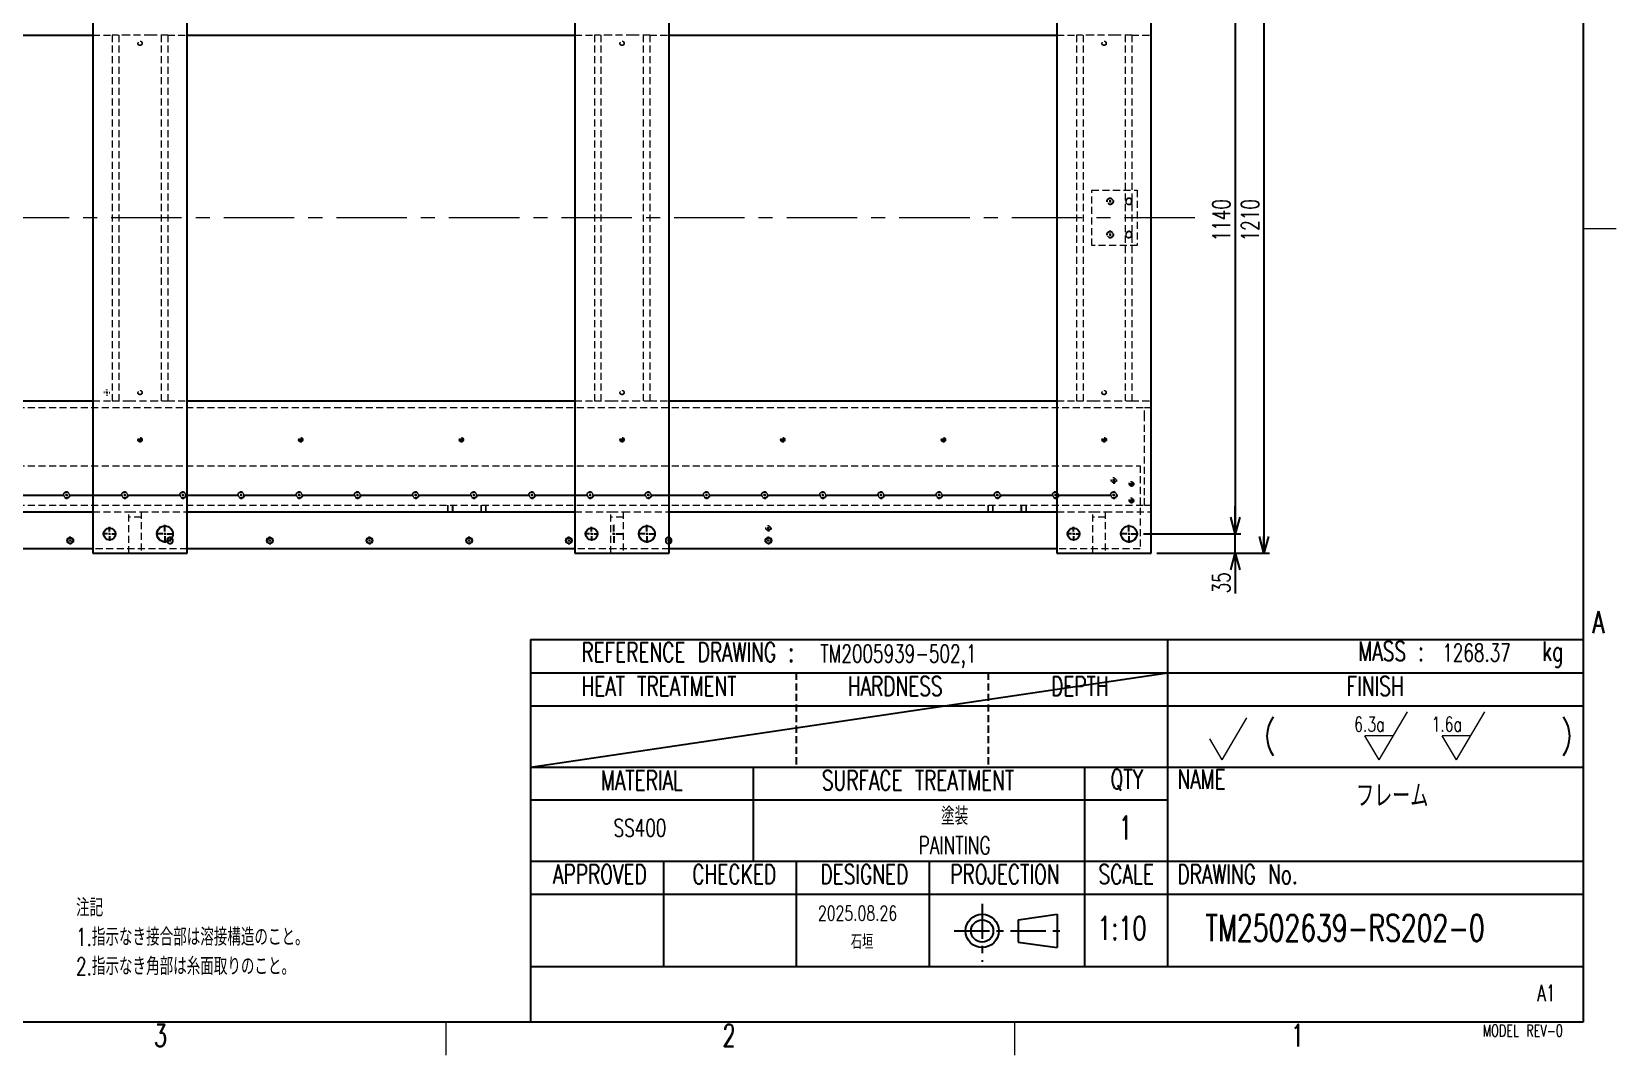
# Model space of a CAD drawing. Header units: millimetres. Extents: x 30 to 8380, y 30 to 5898.
# Drawn here: x 5510 to 8370, y 40 to 1887 of the extents above; entities that cross this region are included whole.
import ezdxf

# ---------------------------------------------------------------- set-up
doc = ezdxf.new("R2010")
doc.units = ezdxf.units.MM
doc.header["$LTSCALE"] = 10
for name, pattern in [('CENTER', [10.16, 6.35, -1.27, 1.27, -1.27]), ('CENTERX2', [20.32, 12.7, -2.54, 2.54, -2.54]), ('HIDDEN', [1.905, 1.27, -0.635])]:
    doc.linetypes.add(name, pattern=pattern)
doc.layers.add('FORMAT', color=7, linetype='Continuous')
doc.styles.add('SLDTEXTSTYLE0', font='TXT', dxfattribs={"width": 0.7, "bigfont": 'bigfont'})
doc.dimstyles.new('SLDDIMSTYLE2', dxfattribs={"dimtxt": 36.380208, "dimasz": 30, "dimexe": 0, "dimexo": 0.0625, "dimgap": 9.095052, "dimtad": 3, "dimrnd": 1e-09, "dimzin": 12, "dimdsep": 46, "dimtxsty": 'SLDTEXTSTYLE0', "dimblk1": 'OPEN30', "dimblk2": 'OPEN30', "dimsah": 1, "dimcen": 0.09, "dimadec": 0, "dimazin": 3, "dimtfac": 1, "dimtdec": 3, "dimtmove": 0, "dimatfit": 0, "dimldrblk": 'OPEN30', "dimfxl": 1, "dimfrac": 2, "dimtolj": 1, "dimtzin": 12, "dimarcsym": 0})
doc.dimstyles.new('SLDDIMSTYLE3', dxfattribs={"dimtxt": 36.380208, "dimasz": 30, "dimexe": 0, "dimexo": 0.0625, "dimgap": 9.095052, "dimtad": 3, "dimrnd": 1e-09, "dimzin": 12, "dimdsep": 46, "dimtxsty": 'SLDTEXTSTYLE0', "dimblk1": 'OPEN30', "dimblk2": 'OPEN30', "dimsah": 1, "dimcen": 0.09, "dimadec": 0, "dimazin": 3, "dimtfac": 1, "dimtdec": 3, "dimtofl": 0, "dimtmove": 0, "dimatfit": 3, "dimldrblk": 'OPEN30', "dimfxl": 1, "dimfrac": 2, "dimtolj": 1, "dimtzin": 12, "dimarcsym": 0})

# ---------------------------------------------------------------- blocks, each defined once
blk = doc.blocks.new('SW_SFSYMBOL_0')
at = {"color": 0, "linetype": 'Continuous', "lineweight": 18}
for q in [(44.6, 75.6), (-22.3, 37.8)]:
    blk.add_line((0, 0), q, dxfattribs=at)
blk = doc.blocks.new('SW_SFSYMBOL_1')
at = {"color": 0, "linetype": 'Continuous', "lineweight": 18}
for p, q in [((45, -43.3), (96.1, 43.3)), ((45, -43.3), (19.5, 0)), ((70.6, 0), (19.5, 0))]:
    blk.add_line(p, q, dxfattribs=at)
at = {"color": 0, "linetype": 'Continuous', "lineweight": 18, "insert": (0, 34.1), "char_height": 26.46, "attachment_point": 1, "style": 'SLDTEXTSTYLE0'}
blk.add_mtext('1.6a', dxfattribs=at)
blk = doc.blocks.new('SW_SFSYMBOL_2')
at = {"color": 0, "linetype": 'Continuous', "lineweight": 18}
for p, q in [((45, -43.3), (96.1, 43.3)), ((45, -43.3), (19.5, 0)), ((70.6, 0), (19.5, 0))]:
    blk.add_line(p, q, dxfattribs=at)
at = {"color": 0, "linetype": 'Continuous', "lineweight": 18, "insert": (0, 34.1), "char_height": 26.46, "attachment_point": 1, "style": 'SLDTEXTSTYLE0'}
blk.add_mtext('6.3a', dxfattribs=at)
blk = doc.blocks.new('_Open30')
at = {"color": 0, "linetype": 'ByBlock', "lineweight": -2}
for p, q in [((-1, 0.267949), (0, 0)), ((0, 0), (-1, -0.267949)), ((0, 0), (-1, 0))]:
    blk.add_line(p, q, dxfattribs=at)
blk = doc.blocks.new('_D_97')
at = {"layer": 'FORMAT', "transparency": 16777216}
for p, q in [((7682.3, 980.7), (7682.3, 1030.7)), ((7516.7, 980.7), (7692.3, 980.7)), ((7682.3, 945.7), (7682.3, 980.7)), ((7540.5, 945.7), (7692.3, 945.7)), ((7682.3, 945.7), (7682.3, 873.4))]:
    blk.add_line(p, q, dxfattribs=at)
at = {"layer": 'FORMAT', "transparency": 16777216, "xscale": 30, "yscale": 30}
for p, rotation in [((7682.3, 980.7, -104), 270), ((7682.3, 945.7, -104), 90)]:
    blk.add_blockref('_Open30', p, dxfattribs=dict(at, rotation=rotation))
at = {"layer": 'FORMAT', "transparency": 16777216, "insert": (7641.3, 873.4), "char_height": 31.75, "attachment_point": 1, "rotation": 90, "style": 'SLDTEXTSTYLE0'}
blk.add_mtext('35', dxfattribs=at)
blk = doc.blocks.new('_D_99')
at = {"layer": 'FORMAT', "transparency": 16777216}
for p, q in [((7540.5, 2155.7), (7744.1, 2155.7)), ((7734.1, 2155.7), (7734.1, 945.7)), ((7540.5, 945.7), (7744.1, 945.7))]:
    blk.add_line(p, q, dxfattribs=at)
at = {"layer": 'FORMAT', "transparency": 16777216, "xscale": 30, "yscale": 30}
for p, rotation in [((7734.1, 2155.7, -104), 90), ((7734.1, 945.7, -104), 270)]:
    blk.add_blockref('_Open30', p, dxfattribs=dict(at, rotation=rotation))
at = {"layer": 'FORMAT', "transparency": 16777216, "insert": (7693.2, 1508.4), "char_height": 31.75, "attachment_point": 1, "rotation": 90, "style": 'SLDTEXTSTYLE0'}
blk.add_mtext('1210', dxfattribs=at)
blk = doc.blocks.new('_D_100')
at = {"layer": 'FORMAT', "transparency": 16777216}
for p, q in [((7523.2, 2120.7), (7692.3, 2120.7)), ((7682.3, 2120.7), (7682.3, 980.7)), ((7516.7, 980.7), (7692.3, 980.7))]:
    blk.add_line(p, q, dxfattribs=at)
at = {"layer": 'FORMAT', "transparency": 16777216, "xscale": 30, "yscale": 30}
for p, rotation in [((7682.3, 2120.7, -104), 90), ((7682.3, 980.7, -104), 270)]:
    blk.add_blockref('_Open30', p, dxfattribs=dict(at, rotation=rotation))
at = {"layer": 'FORMAT', "transparency": 16777216, "insert": (7641.3, 1508.4), "char_height": 31.75, "attachment_point": 1, "rotation": 90, "style": 'SLDTEXTSTYLE0'}
blk.add_mtext('1140', dxfattribs=at)
blk = doc.blocks.new('SW_CENTERMARKSYMBOL_73')
at = {"layer": 'FORMAT', "color": 0}
for p, q in [((-1260, 0), (-1262, 0)), ((-1260, 4), (-1260, 7.1)), ((-1260, 0), (-1260, 2)), ((-1260, 0), (-1260, -2)), ((-1260, 0), (-1258, 0)), ((-1080, 0), (-1082, 0)), ((-1080, 4), (-1080, 7.1)), ((-1080, 0), (-1080, 2)), ((-1080, 0), (-1080, -2)), ((-1080, 0), (-1078, 0)), ((-900, 0), (-902, 0)), ((-900, 4), (-900, 7.1)), ((-900, 0), (-900, 2)), ((-900, 0), (-900, -2)), ((-900, 0), (-898, 0)), ((-720, 0), (-722, 0)), ((-720, 4), (-720, 7.1)), ((-720, 0), (-720, 2)), ((-720, 0), (-720, -2)), ((-720, 0), (-718, 0)), ((-540, 0), (-542, 0)), ((-540, 4), (-540, 7.1)), ((-540, 0), (-540, 2)), ((-540, 0), (-540, -2)), ((-540, 0), (-538, 0)), ((-360, 0), (-362, 0)), ((-360, 4), (-360, 7.1)), ((-360, 0), (-360, 2)), ((-360, 0), (-360, -2)), ((-360, 0), (-358, 0)), ((-180, 0), (-182, 0)), ((-180, 4), (-180, 7.1)), ((-180, 0), (-180, 2)), ((-180, 0), (-180, -2)), ((-180, 0), (-178, 0)), ((0, 0), (-2, 0)), ((0, 4), (0, 7.1)), ((0, 0), (0, 2)), ((0, 0), (0, -2)), ((0, 0), (2, 0)), ((4, 0), (7.1, 0)), ((-1260, -4), (-1260, -7.1)), ((-1080, -4), (-1080, -7.1)), ((-900, -4), (-900, -7.1)), ((-720, -4), (-720, -7.1)), ((-540, -4), (-540, -7.1)), ((-360, -4), (-360, -7.1)), ((-180, -4), (-180, -7.1)), ((0, -4), (0, -7.1))]:
    blk.add_line(p, q, dxfattribs=at)
blk = doc.blocks.new('SW_CENTERMARKSYMBOL_74')
at = {"layer": 'FORMAT', "color": 0}
for p, q in [((-1991, -1000), (-1894, -1000)), ((-1890, -1000), (-1892, -1000)), ((-1890, -996), (-1890, -992.9)), ((-1890, -1000), (-1890, -998)), ((-1890, -1000), (-1890, -1002)), ((-1890, -1000), (-1888, -1000)), ((-1886, -1000), (-1789, -1000)), ((-1785, -1000), (-1787, -1000)), ((-1785, -996), (-1785, -992.9)), ((-1785, -1000), (-1785, -998)), ((-1785, -1000), (-1785, -1002)), ((-1785, -1000), (-1783, -1000)), ((-1781, -1000), (-1684, -1000)), ((-1680, -1000), (-1682, -1000)), ((-1680, -996), (-1680, -992.9)), ((-1680, -1000), (-1680, -998)), ((-1680, -1000), (-1680, -1002)), ((-1680, -1000), (-1678, -1000)), ((-1676, -1000), (-1579, -1000)), ((-1575, -1000), (-1577, -1000)), ((-1575, -996), (-1575, -992.9)), ((-1575, -1000), (-1575, -998)), ((-1575, -1000), (-1575, -1002)), ((-1575, -1000), (-1573, -1000)), ((-1571, -1000), (-1474, -1000)), ((-1470, -1000), (-1472, -1000)), ((-1470, -996), (-1470, -992.9)), ((-1470, -1000), (-1470, -998)), ((-1470, -1000), (-1470, -1002)), ((-1470, -1000), (-1468, -1000)), ((-1466, -1000), (-1369, -1000)), ((-1365, -1000), (-1367, -1000)), ((-1365, -996), (-1365, -992.9)), ((-1365, -1000), (-1365, -998)), ((-1365, -1000), (-1365, -1002)), ((-1365, -1000), (-1363, -1000)), ((-1361, -1000), (-1264, -1000)), ((-1260, -1000), (-1262, -1000)), ((-1260, -996), (-1260, -992.9)), ((-1260, -1000), (-1260, -998)), ((-1260, -1000), (-1260, -1002)), ((-1260, -1000), (-1258, -1000)), ((-1256, -1000), (-1159, -1000)), ((-1155, -1000), (-1157, -1000)), ((-1155, -996), (-1155, -992.9)), ((-1155, -1000), (-1155, -998)), ((-1155, -1000), (-1155, -1002)), ((-1155, -1000), (-1153, -1000)), ((-1151, -1000), (-1054, -1000)), ((-1050, -1000), (-1052, -1000)), ((-1050, -996), (-1050, -992.9)), ((-1050, -1000), (-1050, -998)), ((-1050, -1000), (-1050, -1002)), ((-1050, -1000), (-1048, -1000)), ((-1046, -1000), (-949, -1000)), ((-945, -1000), (-947, -1000)), ((-945, -996), (-945, -992.9)), ((-945, -1000), (-945, -998)), ((-945, -1000), (-945, -1002)), ((-945, -1000), (-943, -1000)), ((-941, -1000), (-844, -1000)), ((-840, -1000), (-842, -1000)), ((-840, -996), (-840, -992.9)), ((-840, -1000), (-840, -998)), ((-840, -1000), (-840, -1002)), ((-840, -1000), (-838, -1000)), ((-836, -1000), (-739, -1000)), ((-735, -1000), (-737, -1000)), ((-735, -996), (-735, -992.9)), ((-735, -1000), (-735, -998)), ((-735, -1000), (-735, -1002)), ((-735, -1000), (-733, -1000)), ((-731, -1000), (-634, -1000)), ((-630, -1000), (-632, -1000)), ((-630, -996), (-630, -992.9)), ((-630, -1000), (-630, -998)), ((-630, -1000), (-630, -1002)), ((-630, -1000), (-628, -1000)), ((-626, -1000), (-529, -1000)), ((-525, -1000), (-527, -1000)), ((-525, -996), (-525, -992.9)), ((-525, -1000), (-525, -998)), ((-525, -1000), (-525, -1002)), ((-525, -1000), (-523, -1000)), ((-521, -1000), (-424, -1000)), ((-420, -1000), (-422, -1000)), ((-420, -996), (-420, -992.9)), ((-420, -1000), (-420, -998)), ((-420, -1000), (-420, -1002)), ((-420, -1000), (-418, -1000)), ((-416, -1000), (-319, -1000)), ((-315, -1000), (-317, -1000)), ((-315, -996), (-315, -992.9)), ((-315, -1000), (-315, -998)), ((-315, -1000), (-315, -1002)), ((-315, -1000), (-313, -1000)), ((-311, -1000), (-214, -1000)), ((-210, -1000), (-212, -1000)), ((-210, -996), (-210, -992.9)), ((-210, -1000), (-210, -998)), ((-210, -1000), (-210, -1002)), ((-210, -1000), (-208, -1000)), ((-206, -1000), (-109, -1000)), ((-105, -1000), (-107, -1000)), ((-105, -996), (-105, -992.9)), ((-105, -1000), (-105, -998)), ((-105, -1000), (-105, -1002)), ((-105, -1000), (-103, -1000)), ((-101, -1000), (-4, -1000)), ((0, -1000), (-2, -1000)), ((0, -996), (0, -992.9)), ((0, -1000), (0, -998)), ((0, -1000), (0, -1002)), ((0, -1000), (2, -1000)), ((4, -1000), (7.1, -1000)), ((-1890, -1004), (-1890, -1007.1)), ((-1785, -1004), (-1785, -1007.1)), ((-1680, -1004), (-1680, -1007.1)), ((-1575, -1004), (-1575, -1007.1)), ((-1470, -1004), (-1470, -1007.1)), ((-1365, -1004), (-1365, -1007.1)), ((-1260, -1004), (-1260, -1007.1)), ((-1155, -1004), (-1155, -1007.1)), ((-1050, -1004), (-1050, -1007.1)), ((-945, -1004), (-945, -1007.1)), ((-840, -1004), (-840, -1007.1)), ((-735, -1004), (-735, -1007.1)), ((-630, -1004), (-630, -1007.1)), ((-525, -1004), (-525, -1007.1)), ((-420, -1004), (-420, -1007.1)), ((-315, -1004), (-315, -1007.1)), ((-210, -1004), (-210, -1007.1)), ((-105, -1004), (-105, -1007.1)), ((0, -1004), (0, -1007.1))]:
    blk.add_line(p, q, dxfattribs=at)
blk = doc.blocks.new('SW_CENTERMARKSYMBOL_75')
at = {"layer": 'FORMAT', "color": 0}
for p, q in [((-1804, -715), (-1805.4, -715)), ((-1800, -715), (-1802, -715)), ((-1800, -711), (-1800, -709.6)), ((-1800, -715), (-1800, -713)), ((-1800, -715), (-1800, -717)), ((-1800, -715), (-1798, -715)), ((-1796, -715), (-1794.6, -715)), ((-1800, -719), (-1800, -720.4)), ((-1740, -800), (-1742, -800)), ((-1740, -800), (-1740, -798)), ((-1740, -800), (-1740, -802)), ((-1740, -800), (-1738, -800)), ((-1450, -800), (-1452, -800)), ((-1450, -800), (-1450, -798)), ((-1450, -800), (-1450, -802)), ((-1450, -800), (-1448, -800)), ((-1160, -800), (-1162, -800)), ((-1160, -800), (-1160, -798)), ((-1160, -800), (-1160, -802)), ((-1160, -800), (-1158, -800)), ((-870, -800), (-872, -800)), ((-870, -800), (-870, -798)), ((-870, -800), (-870, -802)), ((-870, -800), (-868, -800)), ((-580, -800), (-582, -800)), ((-580, -800), (-580, -798)), ((-580, -800), (-580, -802)), ((-580, -800), (-578, -800)), ((-290, -800), (-292, -800)), ((-290, -800), (-290, -798)), ((-290, -800), (-290, -802)), ((-290, -800), (-288, -800)), ((0, -800), (-2, -800)), ((0, -800), (0, -798)), ((0, -800), (0, -802)), ((0, -800), (2, -800)), ((4, -800), (5.4, -800)), ((-1740, -804), (-1740, -805.4)), ((-1450, -804), (-1450, -805.4)), ((-1160, -804), (-1160, -805.4)), ((-870, -804), (-870, -805.4)), ((-580, -804), (-580, -805.4)), ((-290, -804), (-290, -805.4)), ((0, -804), (0, -805.4))]:
    blk.add_line(p, q, dxfattribs=at)
blk = doc.blocks.new('SW_CENTERMARKSYMBOL_77')
at = {"layer": 'FORMAT', "color": 0}
for p, q in [((-4, 0), (-5.4, 0)), ((0, 0), (-2, 0)), ((0, 4), (0, 5.4)), ((0, 0), (0, 2)), ((0, 0), (0, -2)), ((0, 0), (2, 0)), ((4, 0), (5.4, 0)), ((0, -4), (0, -5.4))]:
    blk.add_line(p, q, dxfattribs=at)
blk = doc.blocks.new('SW_CENTERMARKSYMBOL_79')
at = {"layer": 'FORMAT', "color": 0}
for p, q in [((-4, 0), (-16.25, 0)), ((0, 0), (-2, 0)), ((0, 4), (0, 16.25)), ((0, 0), (0, 2)), ((0, 0), (0, -2)), ((0, 0), (2, 0)), ((2550, 0), (2548, 0)), ((2550, 4), (2550, 16.25)), ((2550, 0), (2550, 2)), ((2550, 0), (2550, -2)), ((2550, 0), (2552, 0)), ((2554, 0), (2566.25, 0)), ((0, -4), (0, -16.25)), ((2550, -4), (2550, -16.25))]:
    blk.add_line(p, q, dxfattribs=at)
blk = doc.blocks.new('SW_CENTERMARKSYMBOL_80')
at = {"layer": 'FORMAT', "color": 0}
for p, q in [((-4, 0), (-5.4, 0)), ((0, 0), (-2, 0)), ((0, 4), (0, 5.4)), ((0, 0), (0, 2)), ((0, 0), (0, -2)), ((0, 0), (2, 0)), ((4, 0), (5.4, 0)), ((0, -4), (0, -5.4))]:
    blk.add_line(p, q, dxfattribs=at)
blk = doc.blocks.new('SW_CENTERMARKSYMBOL_83')
at = {"layer": 'FORMAT', "color": 0}
for p, q in [((-4, 0), (-6, 0)), ((0, 0), (-2, 0)), ((0, 4), (0, 6)), ((0, 0), (0, 2)), ((0, 0), (0, -2)), ((0, 0), (2, 0)), ((4, 0), (6, 0)), ((0, -4), (0, -6))]:
    blk.add_line(p, q, dxfattribs=at)
blk = doc.blocks.new('SW_CENTERMARKSYMBOL_86')
at = {"layer": 'FORMAT', "color": 0}
for p, q in [((-4, 0), (-6, 0)), ((0, 0), (-2, 0)), ((0, 4), (0, 6)), ((0, 0), (0, 2)), ((0, 0), (0, -2)), ((0, 0), (2, 0)), ((4, 0), (6, 0)), ((0, -4), (0, -6))]:
    blk.add_line(p, q, dxfattribs=at)
blk = doc.blocks.new('SW_CENTERMARKSYMBOL_87')
at = {"layer": 'FORMAT', "color": 0}
for p, q in [((-4, 0), (-7.1, 0)), ((0, 0), (-2, 0)), ((0, 4), (0, 7.1)), ((0, 0), (0, 2)), ((0, 0), (0, -2)), ((0, 0), (2, 0)), ((4, 0), (7.1, 0)), ((0, -4), (0, -7.1))]:
    blk.add_line(p, q, dxfattribs=at)
blk = doc.blocks.new('SW_CENTERMARKSYMBOL_88')
at = {"layer": 'FORMAT', "color": 0}
for p, q in [((-4, 0), (-7.1, 0)), ((0, 0), (-2, 0)), ((0, 4), (0, 7.1)), ((0, 0), (0, 2)), ((0, 0), (0, -2)), ((0, 0), (2, 0)), ((4, 0), (7.1, 0)), ((0, -4), (0, -7.1))]:
    blk.add_line(p, q, dxfattribs=at)
blk = doc.blocks.new('SW_CENTERMARKSYMBOL_98')
at = {"layer": 'FORMAT', "color": 0}
for p, q in [((-4, 0), (-16.25, 0)), ((0, 0), (-2, 0)), ((0, 4), (0, 16.25)), ((0, 0), (0, 2)), ((0, 0), (0, -2)), ((0, 0), (2, 0)), ((4, 0), (16.25, 0)), ((0, -4), (0, -16.25))]:
    blk.add_line(p, q, dxfattribs=at)
blk = doc.blocks.new('SW_CENTERMARKSYMBOL_99')
at = {"layer": 'FORMAT', "color": 0}
for p, q in [((-4, 0), (-16.25, 0)), ((0, 0), (-2, 0)), ((0, 4), (0, 16.25)), ((0, 0), (0, 2)), ((0, 0), (0, -2)), ((0, 0), (2, 0)), ((4, 0), (16.25, 0)), ((0, -4), (0, -16.25))]:
    blk.add_line(p, q, dxfattribs=at)
blk = doc.blocks.new('SW_CENTERMARKSYMBOL_100')
at = {"layer": 'FORMAT', "color": 0}
for p, q in [((-4, 0), (-16.25, 0)), ((0, 0), (-2, 0)), ((0, 4), (0, 16.25)), ((0, 0), (0, 2)), ((0, 0), (0, -2)), ((0, 0), (2, 0)), ((4, 0), (16.25, 0)), ((0, -4), (0, -16.25))]:
    blk.add_line(p, q, dxfattribs=at)
blk = doc.blocks.new('SW_CENTERMARKSYMBOL_111')
at = {"layer": 'FORMAT', "color": 0}
for p, q in [((-4, 0), (-12.75, 0)), ((0, 0), (-2, 0)), ((0, 4), (0, 12.75)), ((0, 0), (0, 2)), ((0, 0), (0, -2)), ((0, 0), (2, 0)), ((4, 0), (12.75, 0)), ((0, -4), (0, -12.75))]:
    blk.add_line(p, q, dxfattribs=at)
blk = doc.blocks.new('SW_CENTERMARKSYMBOL_112')
at = {"layer": 'FORMAT', "color": 0}
for p, q in [((-4, 0), (-12.75, 0)), ((0, 0), (-2, 0)), ((0, 4), (0, 12.75)), ((0, 0), (0, 2)), ((0, 0), (0, -2)), ((0, 0), (2, 0)), ((4, 0), (12.75, 0)), ((0, -4), (0, -12.75))]:
    blk.add_line(p, q, dxfattribs=at)
blk = doc.blocks.new('SW_CENTERMARKSYMBOL_113')
at = {"layer": 'FORMAT', "color": 0}
for p, q in [((-4, 0), (-12.75, 0)), ((0, 0), (-2, 0)), ((0, 4), (0, 12.75)), ((0, 0), (0, 2)), ((0, 0), (0, -2)), ((0, 0), (2, 0)), ((4, 0), (12.75, 0)), ((0, -4), (0, -12.75))]:
    blk.add_line(p, q, dxfattribs=at)

msp = doc.modelspace()

# ---------------------------------------------------------------- linework, layer by layer
at = {"color": 7, "linetype": 'Continuous', "lineweight": 25}
for p, q in [((5620.4504656, 2155.7070857), (5620.4504656, 945.7070857)), ((5790.4504656, 945.7070857), (5790.4504656, 2155.7070857)), ((6490.4504656, 2155.7070857), (6490.4504656, 945.7070857)), ((6660.4504656, 945.7070857), (6660.4504656, 2155.7070857)), ((7360.4504656, 2155.7070857), (7360.4504656, 945.7070857)), ((7530.4504656, 945.7070857), (7530.4504656, 2155.7070857)), ((4920.4504656, 1880.7070857), (5620.4504656, 1880.7070857)), ((5790.4504656, 1880.7070857), (6490.4504656, 1880.7070857)), ((6660.4504656, 1880.7070857), (7360.4504656, 1880.7070857)), ((4920.4504656, 1220.7070857), (5620.4504656, 1220.7070857)), ((5790.4504656, 1220.7070857), (6490.4504656, 1220.7070857)), ((6660.4504656, 1220.7070857), (7360.4504656, 1220.7070857)), ((4920.4504656, 1020.7070857), (5620.4504656, 1020.7070857)), ((5790.4504656, 1020.7070857), (6490.4504656, 1020.7070857)), ((6660.4504656, 1020.7070857), (7360.4504656, 1020.7070857)), ((5620.4504656, 953.7070857), (4920.4504656, 953.7070857)), ((5620.4504656, 945.7070857), (5790.4504656, 945.7070857)), ((6490.4504656, 953.7070857), (5790.4504656, 953.7070857)), ((6490.4504656, 945.7070857), (6660.4504656, 945.7070857)), ((7360.4504656, 953.7070857), (6660.4504656, 953.7070857)), ((7360.4504656, 945.7070857), (7530.4504656, 945.7070857))]:
    msp.add_line(p, q, dxfattribs=at)
at = {"color": 7, "linetype": 'HIDDEN', "lineweight": 18}
for p, q in [((5620.4504656, 1880.7070857), (5655.4504656, 1880.7070857)), ((5655.4504656, 1880.7070857), (5655.4504656, 1220.7070857)), ((5685.4504656, 1880.7070857), (5655.4504656, 1880.7070857)), ((5667.4504656, 1880.7070857), (5667.4504656, 1220.7070857)), ((5725.4504656, 1880.7070857), (5685.4504656, 1880.7070857)), ((5755.4504656, 1880.7070857), (5725.4504656, 1880.7070857)), ((5743.4504656, 1880.7070857), (5743.4504656, 1220.7070857)), ((5755.4504656, 1880.7070857), (5790.4504656, 1880.7070857)), ((5755.4504656, 1880.7070857), (5755.4504656, 1220.7070857)), ((6490.4504656, 1880.7070857), (6525.4504656, 1880.7070857)), ((6525.4504656, 1880.7070857), (6525.4504656, 1220.7070857)), ((6555.4504656, 1880.7070857), (6525.4504656, 1880.7070857)), ((6537.4504656, 1880.7070857), (6537.4504656, 1220.7070857)), ((6595.4504656, 1880.7070857), (6555.4504656, 1880.7070857)), ((6625.4504656, 1880.7070857), (6595.4504656, 1880.7070857)), ((6613.4504656, 1880.7070857), (6613.4504656, 1220.7070857)), ((6625.4504656, 1880.7070857), (6660.4504656, 1880.7070857)), ((6625.4504656, 1880.7070857), (6625.4504656, 1220.7070857)), ((7360.4504656, 1880.7070857), (7395.4504656, 1880.7070857)), ((7395.4504656, 1880.7070857), (7395.4504656, 1220.7070857)), ((7425.4504656, 1880.7070857), (7395.4504656, 1880.7070857)), ((7407.4504656, 1880.7070857), (7407.4504656, 1220.7070857)), ((7465.4504656, 1880.7070857), (7425.4504656, 1880.7070857)), ((7495.4504656, 1880.7070857), (7465.4504656, 1880.7070857)), ((7483.4504656, 1880.7070857), (7483.4504656, 1220.7070857)), ((7495.4504656, 1880.7070857), (7530.4504656, 1880.7070857)), ((7495.4504656, 1880.7070857), (7495.4504656, 1220.7070857)), ((7423.4504656, 1600.7070857), (7505.4504656, 1600.7070857)), ((7423.4504656, 1500.7070857), (7423.4504656, 1600.7070857)), ((7491.4312277, 1574.7877863), (7492.6592129, 1575.1284268)), ((7505.4504656, 1600.7070857), (7505.4504656, 1500.7070857)), ((7505.4504656, 1500.7070857), (7423.4504656, 1500.7070857)), ((7491.4312277, 1514.7877863), (7492.6592129, 1515.1284268)), ((2950.4504656, 1208.7070857), (7530.4504656, 1208.7070857)), ((5620.4504656, 1220.7070857), (5655.4504656, 1220.7070857)), ((5655.4504656, 1220.7070857), (5685.4504656, 1220.7070857)), ((5685.4504656, 1220.7070857), (5725.4504656, 1220.7070857)), ((5725.4504656, 1220.7070857), (5755.4504656, 1220.7070857)), ((5755.4504656, 1220.7070857), (5790.4504656, 1220.7070857)), ((6490.4504656, 1220.7070857), (6525.4504656, 1220.7070857)), ((6525.4504656, 1220.7070857), (6555.4504656, 1220.7070857)), ((6555.4504656, 1220.7070857), (6595.4504656, 1220.7070857)), ((6595.4504656, 1220.7070857), (6625.4504656, 1220.7070857)), ((6625.4504656, 1220.7070857), (6660.4504656, 1220.7070857)), ((7360.4504656, 1220.7070857), (7395.4504656, 1220.7070857)), ((7395.4504656, 1220.7070857), (7425.4504656, 1220.7070857)), ((7425.4504656, 1220.7070857), (7465.4504656, 1220.7070857)), ((7465.4504656, 1220.7070857), (7495.4504656, 1220.7070857)), ((7495.4504656, 1220.7070857), (7530.4504656, 1220.7070857)), ((7518.4504656, 1208.7070857), (7530.4504656, 1208.7070857)), ((7518.4504656, 1190.7070857), (7518.4504656, 1208.7070857)), ((7518.4504656, 1050.7070857), (7518.4504656, 1190.7070857)), ((2950.4504656, 1103.7070857), (7510.4504656, 1103.7070857)), ((7510.4504656, 1103.7070857), (7510.4504656, 953.7070857)), ((2950.4504656, 1032.7070857), (7530.4504656, 1032.7070857)), ((6260.4504656, 1032.7070857), (6260.4504656, 1020.7070857)), ((6261.2004656, 1032.7070857), (6261.2004656, 1020.7070857)), ((6269.7004656, 1020.7070857), (6269.7004656, 1032.7070857)), ((6270.4504656, 1020.7070857), (6270.4504656, 1032.7070857)), ((6320.4504656, 1032.7070857), (6320.4504656, 1020.7070857)), ((6321.2004656, 1032.7070857), (6321.2004656, 1020.7070857)), ((6329.7004656, 1020.7070857), (6329.7004656, 1032.7070857)), ((6330.4504656, 1020.7070857), (6330.4504656, 1032.7070857)), ((7235.4504656, 1032.7070857), (7235.4504656, 1020.7070857)), ((7236.2004656, 1032.7070857), (7236.2004656, 1020.7070857)), ((7244.7004656, 1020.7070857), (7244.7004656, 1032.7070857)), ((7245.4504656, 1020.7070857), (7245.4504656, 1032.7070857)), ((7295.4504656, 1032.7070857), (7295.4504656, 1020.7070857)), ((7296.2004656, 1032.7070857), (7296.2004656, 1020.7070857)), ((7304.7004656, 1020.7070857), (7304.7004656, 1032.7070857)), ((7305.4504656, 1020.7070857), (7305.4504656, 1032.7070857)), ((7518.4504656, 1032.7070857), (7518.4504656, 1050.7070857)), ((7518.4504656, 1032.7070857), (7530.4504656, 1032.7070857)), ((5620.4504656, 1020.7070857), (5685.4504656, 1020.7070857)), ((5685.4504656, 1020.7070857), (5707.4504656, 1020.7070857)), ((5685.4504656, 945.7070857), (5685.4504656, 1020.7070857)), ((5707.4504656, 1010.7070857), (5685.4504656, 1010.7070857)), ((5707.4504656, 1020.7070857), (5790.4504656, 1020.7070857)), ((5707.4504656, 1020.7070857), (5707.4504656, 945.7070857)), ((6490.4504656, 1020.7070857), (6555.4504656, 1020.7070857)), ((6555.4504656, 1020.7070857), (6577.4504656, 1020.7070857)), ((6555.4504656, 945.7070857), (6555.4504656, 1020.7070857)), ((6577.4504656, 1010.7070857), (6555.4504656, 1010.7070857)), ((6577.4504656, 1020.7070857), (6660.4504656, 1020.7070857)), ((6577.4504656, 1020.7070857), (6577.4504656, 945.7070857)), ((7360.4504656, 1020.7070857), (7425.4504656, 1020.7070857)), ((7425.4504656, 1020.7070857), (7447.4504656, 1020.7070857)), ((7425.4504656, 945.7070857), (7425.4504656, 1020.7070857)), ((7447.4504656, 1010.7070857), (7425.4504656, 1010.7070857)), ((7447.4504656, 1020.7070857), (7530.4504656, 1020.7070857)), ((7447.4504656, 1020.7070857), (7447.4504656, 945.7070857)), ((6660.4504656, 974.6392017), (6659.9272087, 974.6952461)), ((5790.4504656, 953.7070857), (5620.4504656, 953.7070857)), ((5765.5504656, 968.7070857), (5765.3619645, 970.199225)), ((6660.4504656, 953.7070857), (6490.4504656, 953.7070857)), ((6659.5504656, 963.6070857), (6660.4504656, 963.6871255)), ((7510.4504656, 953.7070857), (7360.4504656, 953.7070857))]:
    msp.add_line(p, q, dxfattribs=at)
at = {"color": 7, "linetype": 'Continuous', "lineweight": 18}
for p, q in [((5762.8638633, 973.7092248), (5762.7654264, 973.7730533)), ((6665.5504656, 968.7070857), (6665.3619645, 970.199225))]:
    msp.add_line(p, q, dxfattribs=at)
at = {"color": 7, "linetype": 'HIDDEN', "lineweight": 18}
for centre, radius in [((5705.4504656, 1865.7070857), 4), ((5705.4504656, 1865.7070857), 3.4), ((6575.4504656, 1865.7070857), 4), ((6575.4504656, 1865.7070857), 3.4), ((7445.4504656, 1865.7070857), 4), ((7445.4504656, 1865.7070857), 3.4), ((7456.4504656, 1580.7070857), 6), ((7456.4504656, 1580.7070857), 5.1), ((7456.4504656, 1520.7070857), 6), ((7456.4504656, 1520.7070857), 5.1), ((5705.4504656, 1235.7070857), 4), ((5705.4504656, 1235.7070857), 3.4), ((6575.4504656, 1235.7070857), 4), ((6575.4504656, 1235.7070857), 3.4), ((7445.4504656, 1235.7070857), 4), ((7445.4504656, 1235.7070857), 3.4), ((5705.4504656, 1150.7070857), 4), ((5705.4504656, 1150.7070857), 3.4), ((5995.4504656, 1150.7070857), 4), ((5995.4504656, 1150.7070857), 3.4), ((6285.4504656, 1150.7070857), 4), ((6285.4504656, 1150.7070857), 3.4), ((6575.4504656, 1150.7070857), 4), ((6575.4504656, 1150.7070857), 3.4), ((6865.4504656, 1150.7070857), 4), ((6865.4504656, 1150.7070857), 3.4), ((7155.4504656, 1150.7070857), 4), ((7155.4504656, 1150.7070857), 3.4), ((7445.4504656, 1150.7070857), 4), ((7445.4504656, 1150.7070857), 3.4), ((7462.9504656, 1077.2070857), 4), ((7494.9504656, 1070.7070857), 4), ((7494.9504656, 1070.7070857), 3.4), ((7494.9504656, 1070.7070857), 1.7357205), ((7494.9504656, 1070.7070857), 1.7357205), ((5572.9504656, 1050.7070857), 6), ((5677.9504656, 1050.7070857), 6), ((5782.9504656, 1050.7070857), 6), ((5887.9504656, 1050.7070857), 6), ((5992.9504656, 1050.7070857), 6), ((6097.9504656, 1050.7070857), 6), ((6202.9504656, 1050.7070857), 6), ((6307.9504656, 1050.7070857), 6), ((6412.9504656, 1050.7070857), 6), ((6517.9504656, 1050.7070857), 6), ((6622.9504656, 1050.7070857), 6), ((6727.9504656, 1050.7070857), 6), ((6832.9504656, 1050.7070857), 6), ((6937.9504656, 1050.7070857), 6), ((7042.9504656, 1050.7070857), 6), ((7147.9504656, 1050.7070857), 6), ((7252.9504656, 1050.7070857), 6), ((7357.9504656, 1050.7070857), 6), ((7462.9504656, 1050.7070857), 6), ((7494.9504656, 1040.7070857), 4), ((7494.9504656, 1040.7070857), 3.4), ((7494.9504656, 1040.7070857), 1.7357205), ((6839.5504656, 990.7070857), 4)]:
    msp.add_circle(centre, radius, dxfattribs=at)
at = {"color": 7, "linetype": 'Continuous', "lineweight": 18}
for centre, radius in [((5579.5504656, 968.7070857), 6), ((5750.4504656, 980.7070857), 15), ((5939.5504656, 968.7070857), 6), ((6119.5504656, 968.7070857), 6), ((6299.5504656, 968.7070857), 6), ((6479.5504656, 968.7070857), 6), ((6620.4504656, 980.7070857), 15), ((6839.5504656, 968.7070857), 6), ((7490.4504656, 980.7070857), 15)]:
    msp.add_circle(centre, radius, dxfattribs=at)
at = {"color": 7, "linetype": 'Continuous', "lineweight": 25}
for centre, radius in [((5579.5504656, 968.7070857), 5.1), ((5650.4504656, 980.7070857), 10.75), ((5750.4504656, 980.7070857), 14.25), ((5939.5504656, 968.7070857), 5.1), ((6119.5504656, 968.7070857), 5.1), ((6299.5504656, 968.7070857), 5.1), ((6479.5504656, 968.7070857), 5.1), ((6520.4504656, 980.7070857), 10.75), ((6620.4504656, 980.7070857), 14.25), ((6839.5504656, 968.7070857), 5.1), ((7390.4504656, 980.7070857), 10.75), ((7490.4504656, 980.7070857), 14.25)]:
    msp.add_circle(centre, radius, dxfattribs=at)
at = {"color": 7, "linetype": 'HIDDEN', "lineweight": 18}
for centre, start, end in [((7490.4504656, 1580.7070857), 31.6443725325, 328.3556274675), ((7490.4504656, 1580.7070857), 328.3556274675, 31.6443725325), ((7490.4504656, 1520.7070857), 31.6443725325, 328.3556274675), ((7490.4504656, 1520.7070857), 328.3556274675, 31.6443725325), ((5572.9504656, 1050.7070857), 357.2470927909, 182.7529072091), ((5572.9504656, 1050.7070857), 182.7529072091, 270), ((5572.9504656, 1050.7070857), 270, 357.2470927909), ((5677.9504656, 1050.7070857), 357.2470927909, 182.7529072091), ((5677.9504656, 1050.7070857), 182.7529072091, 270), ((5677.9504656, 1050.7070857), 270, 357.2470927909), ((5782.9504656, 1050.7070857), 357.2470927909, 182.7529072091), ((5782.9504656, 1050.7070857), 182.7529072091, 270), ((5782.9504656, 1050.7070857), 270, 357.2470927909), ((5887.9504656, 1050.7070857), 357.2470927909, 182.7529072091), ((5887.9504656, 1050.7070857), 182.7529072091, 270), ((5887.9504656, 1050.7070857), 270, 357.2470927909), ((5992.9504656, 1050.7070857), 357.2470927909, 182.7529072091), ((5992.9504656, 1050.7070857), 182.7529072091, 270), ((5992.9504656, 1050.7070857), 270, 357.2470927909), ((6097.9504656, 1050.7070857), 357.2470927909, 182.7529072091), ((6097.9504656, 1050.7070857), 182.7529072091, 270), ((6097.9504656, 1050.7070857), 270, 357.2470927909), ((6202.9504656, 1050.7070857), 357.2470927909, 182.7529072091), ((6202.9504656, 1050.7070857), 182.7529072091, 270), ((6202.9504656, 1050.7070857), 270, 357.2470927909), ((6307.9504656, 1050.7070857), 357.2470927909, 182.7529072091), ((6307.9504656, 1050.7070857), 182.7529072091, 270), ((6307.9504656, 1050.7070857), 270, 357.2470927909), ((6412.9504656, 1050.7070857), 357.2470927909, 182.7529072091), ((6412.9504656, 1050.7070857), 182.7529072091, 270), ((6412.9504656, 1050.7070857), 270, 357.2470927909), ((6517.9504656, 1050.7070857), 357.2470927909, 182.7529072091), ((6517.9504656, 1050.7070857), 182.7529072091, 270), ((6517.9504656, 1050.7070857), 270, 357.2470927909), ((6622.9504656, 1050.7070857), 357.2470927909, 182.7529072091), ((6622.9504656, 1050.7070857), 182.7529072091, 270), ((6622.9504656, 1050.7070857), 270, 357.2470927909), ((6727.9504656, 1050.7070857), 357.247092791, 182.752907209), ((6727.9504656, 1050.7070857), 182.752907209, 270), ((6727.9504656, 1050.7070857), 270, 357.247092791), ((6832.9504656, 1050.7070857), 357.247092791, 182.752907209), ((6832.9504656, 1050.7070857), 182.752907209, 270), ((6832.9504656, 1050.7070857), 270, 357.247092791), ((6937.9504656, 1050.7070857), 357.247092791, 182.752907209), ((6937.9504656, 1050.7070857), 182.752907209, 270), ((6937.9504656, 1050.7070857), 270, 357.247092791), ((7042.9504656, 1050.7070857), 357.247092791, 182.752907209), ((7042.9504656, 1050.7070857), 182.752907209, 270), ((7042.9504656, 1050.7070857), 270, 357.247092791), ((7147.9504656, 1050.7070857), 357.247092791, 182.752907209), ((7147.9504656, 1050.7070857), 182.752907209, 270), ((7147.9504656, 1050.7070857), 270, 357.247092791), ((7252.9504656, 1050.7070857), 357.247092791, 182.752907209), ((7252.9504656, 1050.7070857), 182.752907209, 270), ((7252.9504656, 1050.7070857), 270, 357.247092791), ((7357.9504656, 1050.7070857), 357.247092791, 182.752907209), ((7357.9504656, 1050.7070857), 182.752907209, 270), ((7357.9504656, 1050.7070857), 270, 357.247092791), ((7462.9504656, 1050.7070857), 357.247092791, 182.752907209), ((7462.9504656, 1050.7070857), 182.752907209, 270), ((7462.9504656, 1050.7070857), 270, 357.247092791), ((5759.5504656, 968.7070857), 270, 56.0739376662), ((6659.5504656, 968.7070857), 79.8357513783, 270), ((5759.5504656, 968.7070857), 198.274572001, 270)]:
    msp.add_arc(centre, 5.1, start, end, dxfattribs=at)
at = {"color": 7, "linetype": 'Continuous', "lineweight": 25}
for centre, start, end in [((5759.5504656, 968.7070857), 56.0739376662, 198.274572001), ((6659.5504656, 968.7070857), 280.1642486217, 79.8357513783)]:
    msp.add_arc(centre, 5.1, start, end, dxfattribs=at)
at = {"color": 7, "linetype": 'Continuous', "lineweight": 18}
for points, knots in [([(7491.4264679, 1586.6263851), (7489.9490966, 1586.6861014), (7488.4976087, 1586.3803872), (7487.1654771, 1585.7279273), (7486.0341202, 1584.7685994), (7485.1726852, 1583.5610364), (7484.6338221, 1582.1790432), (7484.4504656, 1580.7070857), (7484.6338221, 1579.2351282), (7485.1726852, 1577.853135), (7486.0341202, 1576.645572), (7487.1654771, 1575.6862441), (7488.4976087, 1575.0337842), (7489.9490966, 1574.72807), (7491.4312277, 1574.7877863), (7490.9363656, 1574.7419293), (7491.4312277, 1574.7877863)], [0, 0, 0, 0, 0.0712158636, 0.1426607972, 0.2141057308, 0.2855506643, 0.3569955979, 0.4284405315, 0.499885465, 0.5713303986, 0.6427753322, 0.7142202657, 0.7856651993, 0.8571101329, 0.9285550664, 1, 1, 1, 1]), ([(7492.6567078, 1575.1284268), (7493.9771771, 1575.8529837), (7495.073545, 1576.8825418), (7495.8794279, 1578.1524099), (7496.3441891, 1579.5827978), (7496.438626, 1581.0838288), (7496.1568047, 1582.5611877), (7495.5164331, 1583.9220465), (7494.5577482, 1585.0808975), (7493.3409876, 1585.9649258), (7491.9426049, 1586.5185847), (7491.4312277, 1586.6263851), (7491.6023244, 1586.5932925), (7491.4312277, 1586.6263851)], [0, 0, 0, 0, 0.0967692849, 0.1933974982, 0.2900257115, 0.3866539248, 0.4832821381, 0.5799103514, 0.6765385647, 0.773166778, 0.8697949913, 0.9664232046, 1, 1, 1, 1]), ([(7491.4264679, 1526.6263851), (7489.9490966, 1526.6861014), (7488.4976087, 1526.3803872), (7487.1654771, 1525.7279273), (7486.0341202, 1524.7685994), (7485.1726852, 1523.5610364), (7484.6338221, 1522.1790432), (7484.4504656, 1520.7070857), (7484.6338221, 1519.2351282), (7485.1726852, 1517.853135), (7486.0341202, 1516.645572), (7487.1654771, 1515.6862441), (7488.4976087, 1515.0337842), (7489.9490966, 1514.72807), (7491.4312277, 1514.7877863), (7490.9363656, 1514.7419293), (7491.4312277, 1514.7877863)], [0, 0, 0, 0, 0.0712158636, 0.1426607972, 0.2141057308, 0.2855506643, 0.3569955979, 0.4284405315, 0.499885465, 0.5713303986, 0.6427753322, 0.7142202657, 0.7856651993, 0.8571101329, 0.9285550664, 1, 1, 1, 1]), ([(7492.6567078, 1515.1284268), (7493.9771771, 1515.8529837), (7495.073545, 1516.8825418), (7495.8794279, 1518.1524099), (7496.3441891, 1519.5827978), (7496.438626, 1521.0838288), (7496.1568047, 1522.5611877), (7495.5164331, 1523.9220465), (7494.5577482, 1525.0808975), (7493.3409876, 1525.9649258), (7491.9426049, 1526.5185847), (7491.4312277, 1526.6263851), (7491.6023244, 1526.5932925), (7491.4312277, 1526.6263851)], [0, 0, 0, 0, 0.0967692849, 0.1933974982, 0.2900257115, 0.3866539248, 0.4832821381, 0.5799103514, 0.6765385647, 0.773166778, 0.8697949913, 0.9664232046, 1, 1, 1, 1]), ([(5762.7630234, 973.7730533), (5761.4045675, 974.4134248), (5759.9272087, 974.6952461), (5758.4261777, 974.6008092), (5756.9957898, 974.136048), (5755.7259216, 973.3301652), (5754.6963636, 972.2337972), (5753.9718067, 970.915833), (5753.5977774, 969.4590851), (5753.5977774, 967.9550863), (5753.8398973, 966.8660506), (5753.7451294, 967.2266857), (5753.8398973, 966.8660506)], [0, 0, 0, 0, 0.1025175547, 0.2051835061, 0.3078494575, 0.410515409, 0.5131813604, 0.6158473118, 0.7185132633, 0.8211792147, 0.9238451661, 1, 1, 1, 1]), ([(5765.3617859, 970.199225), (5764.8083057, 971.5976077), (5763.9242773, 972.8143683), (5762.8638633, 973.7092248), (5763.2317572, 973.4268303), (5762.8638633, 973.7092248)], [0, 0, 0, 0, 0.3421556798, 0.6843263205, 1, 1, 1, 1]), ([(6659.9225998, 974.6952461), (6658.4261777, 974.6008092), (6656.9957898, 974.136048), (6655.7259216, 973.3301652), (6654.6963636, 972.2337972), (6653.9718067, 970.915833), (6653.5977774, 969.4590851), (6653.5977774, 967.9550863), (6653.9718067, 966.4983384), (6654.6963636, 965.1803742), (6655.7259216, 964.0840062), (6656.9957898, 963.2781234), (6658.4261777, 962.8133622), (6659.9272087, 962.7189253), (6660.4504656, 962.7749697), (6660.2763221, 962.7533472), (6660.4504656, 962.7749697)], [0, 0, 0, 0, 0.0746949452, 0.149619036, 0.2245431269, 0.2994672177, 0.3743913085, 0.4493153993, 0.5242394902, 0.599163581, 0.6740876718, 0.7490117627, 0.8239358535, 0.8988599443, 0.9737840351, 1, 1, 1, 1]), ([(6665.3585434, 970.199225), (6664.8083057, 971.5976077), (6663.9242773, 972.8143683), (6662.7654264, 973.7730533), (6661.4045675, 974.4134248), (6660.4504656, 974.6392017), (6660.7714058, 974.5743917), (6660.4504656, 974.6392017)], [0, 0, 0, 0, 0.2148251223, 0.4298298029, 0.6448344835, 0.8598391641, 1, 1, 1, 1]), ([(5753.8366318, 966.8660506), (5753.9718067, 966.4983384), (5754.6963636, 965.1803742), (5755.7259216, 964.0840062), (5756.9957898, 963.2781234), (5758.4261777, 962.8133622), (5759.9272087, 962.7189253), (5761.4045675, 963.0007466), (5762.7654264, 963.6411181), (5763.9242773, 964.5998031), (5764.8083057, 965.8165637), (5765.3619645, 967.2149464), (5765.5504656, 968.7070857), (5765.5138046, 968.2044421), (5765.5504656, 968.7070857)], [0, 0, 0, 0, 0.0231327715, 0.1119388832, 0.2007449949, 0.2895511066, 0.3783572183, 0.4671633299, 0.5559694416, 0.6447755533, 0.733581665, 0.8223877766, 0.9111938883, 1, 1, 1, 1]), ([(6660.4471207, 962.7749697), (6661.4045675, 963.0007466), (6662.7654264, 963.6411181), (6663.9242773, 964.5998031), (6664.8083057, 965.8165637), (6665.3619645, 967.2149464), (6665.5504656, 968.7070857), (6665.5138068, 968.2044202), (6665.5504656, 968.7070857)], [0, 0, 0, 0, 0.1156798811, 0.2925439049, 0.4694079287, 0.6462719524, 0.8231359762, 1, 1, 1, 1])]:
    msp.add_open_spline(points, degree=3, knots=knots, dxfattribs=at)
at = {"color": 7, "linetype": 'HIDDEN', "lineweight": 18}
for points in [[(7494.7922021, 1578.0313943), (7494.8447397, 1578.8990596), (7494.8754889, 1579.784147), (7494.8756893, 1580.9287337), (7494.8738076, 1581.1588092), (7494.866422, 1581.6126481), (7494.8609242, 1581.8376512), (7494.8394648, 1582.5076108), (7494.818556, 1582.9475387), (7494.7922021, 1583.3827771)], [(7494.7922021, 1518.0313943), (7494.8447397, 1518.8990596), (7494.8754889, 1519.784147), (7494.8756893, 1520.9287337), (7494.8738076, 1521.1588092), (7494.866422, 1521.6126481), (7494.8609242, 1521.8376512), (7494.8394648, 1522.5076108), (7494.818556, 1522.9475387), (7494.7922021, 1523.3827771)]]:
    msp.add_open_spline(points, degree=3, knots=[0, 0, 0, 0, 0.5, 0.5, 0.625, 0.625, 0.75, 0.75, 1, 1, 1, 1], dxfattribs=at)
for points in [[(5672.8504656, 1050.7070857), (5672.8504656, 1050.6254125), (5672.8524287, 1050.543715), (5672.8563512, 1050.4621388)], [(5683.0445799, 1050.4621388), (5683.0485025, 1050.543715), (5683.0504656, 1050.6254125), (5683.0504656, 1050.7070857)], [(6512.8504656, 1050.7070857), (6512.8504656, 1050.6254125), (6512.8524287, 1050.543715), (6512.8563512, 1050.4621388)], [(6523.0445799, 1050.4621388), (6523.0485025, 1050.543715), (6523.0504656, 1050.6254125), (6523.0504656, 1050.7070857)], [(6617.8504656, 1050.7070857), (6617.8504656, 1050.6254125), (6617.8524287, 1050.543715), (6617.8563512, 1050.4621388)], [(6628.0445799, 1050.4621388), (6628.0485025, 1050.543715), (6628.0504656, 1050.6254125), (6628.0504656, 1050.7070857)], [(7457.8504656, 1050.7070857), (7457.8504656, 1050.6254125), (7457.8524287, 1050.543715), (7457.8563512, 1050.4621388)], [(7468.0445799, 1050.4621388), (7468.0485025, 1050.543715), (7468.0504656, 1050.6254125), (7468.0504656, 1050.7070857)]]:
    msp.add_open_spline(points, degree=3, dxfattribs=at)
at = {"layer": 'FORMAT', "linetype": 'Continuous', "lineweight": 25}
for p, q in [((8310, 5827.5), (8310, 100)), ((8310, 100), (100, 100))]:
    msp.add_line(p, q, dxfattribs=at)
at = {"layer": 'FORMAT', "linetype": 'CENTERX2', "lineweight": 18}
msp.add_line((7609.299423, 1550.7070857), (2881.7572752, 1550.7070857), dxfattribs=at)
at = {"layer": 'FORMAT', "linetype": 'Continuous', "lineweight": 18}
for p, q in [((8310, 1531.875), (8370, 1531.875)), ((6257.5, 100), (6257.5, 40)), ((7283.75, 100), (7283.75, 40))]:
    msp.add_line(p, q, dxfattribs=at)
at = {"layer": 'FORMAT', "color": 7, "lineweight": 25}
for p, q in [((6410, 790), (6410, 100)), ((6410, 790), (8310, 790)), ((7560, 790), (7560, 200)), ((6410, 730), (8310, 730)), ((6410, 560), (8310, 560)), ((6812.3650147, 560), (6812.3650147, 390)), ((7410, 560), (7410, 200)), ((6410, 390), (8310, 390)), ((6650, 390), (6650, 200)), ((6890, 390), (6890, 200)), ((7130, 390), (7130, 200)), ((6410, 200), (8310, 200))]:
    msp.add_line(p, q, dxfattribs=at)
at = {"layer": 'FORMAT', "color": 7, "linetype": 'Continuous'}
msp.add_line((6410, 560), (7560, 730), dxfattribs=at)
at = {"layer": 'FORMAT', "color": 7, "linetype": 'HIDDEN'}
for p, q in [((6890, 730), (6890, 560)), ((7236.4797141, 730), (7236.4797141, 560))]:
    msp.add_line(p, q, dxfattribs=at)
at = {"layer": 'FORMAT', "color": 7}
for p, q in [((8310, 670), (6410, 670)), ((7560, 500), (6410, 500)), ((8310, 330), (6410, 330)), ((7290.6602974, 284.3833188), (7360.6602274, 294.3833088)), ((7360.6597774, 294.3835088), (7360.6597774, 234.3835088)), ((7290.6597774, 284.3835088), (7290.6597774, 244.3835088)), ((7290.6601674, 244.3839388), (7360.6602474, 234.3839288))]:
    msp.add_line(p, q, dxfattribs=at)
at = {"layer": 'FORMAT', "color": 7, "linetype": 'CENTER'}
for p, q in [((7225.4386774, 313.4101488), (7225.4386774, 208.4101488)), ((7175.0846774, 264.3835088), (7375.0845274, 264.3835088))]:
    msp.add_line(p, q, dxfattribs=at)
at = {"layer": 'FORMAT', "color": 7}
for radius in [30, 20]:
    msp.add_circle((7225.4386774, 264.3835088), radius, dxfattribs=at)
for centre, start, end in [((7799.5304785, 615.6513494), 144.3146652873, 215.6853347127), ((8225.8275903, 615.6513494), 324.3146652873, 35.6853347127)]:
    msp.add_arc(centre, 60, start, end, dxfattribs=at)

# ---------------------------------------------------------------- block references
at = {"color": 7, "linetype": 'Continuous', "lineweight": 18}
for name, p in [('SW_SFSYMBOL_2', (7896.8992779, 616.5554518)), ('SW_SFSYMBOL_1', (8036.4421425, 616.5554518)), ('SW_SFSYMBOL_0', (7658.6744939, 573.2478466))]:
    msp.add_blockref(name, p, dxfattribs=at)
at = {"layer": 'FORMAT'}
for name, p in [('SW_CENTERMARKSYMBOL_74', (7462.9504656, 2050.7070857)), ('SW_CENTERMARKSYMBOL_75', (7445.4504656, 1950.7070857)), ('SW_CENTERMARKSYMBOL_88', (7456.4504656, 1580.7070857)), ('SW_CENTERMARKSYMBOL_87', (7456.4504656, 1520.7070857)), ('SW_CENTERMARKSYMBOL_83', (7462.9504656, 1077.2070857)), ('SW_CENTERMARKSYMBOL_77', (7494.9504656, 1070.7070857)), ('SW_CENTERMARKSYMBOL_80', (7494.9504656, 1040.7070857)), ('SW_CENTERMARKSYMBOL_73', (6839.5504656, 968.7070857)), ('SW_CENTERMARKSYMBOL_79', (4010.4504656, 980.7070857)), ('SW_CENTERMARKSYMBOL_111', (5650.4504656, 980.7070857)), ('SW_CENTERMARKSYMBOL_100', (5750.4504656, 980.7070857)), ('SW_CENTERMARKSYMBOL_112', (6520.4504656, 980.7070857)), ('SW_CENTERMARKSYMBOL_99', (6620.4504656, 980.7070857)), ('SW_CENTERMARKSYMBOL_86', (6839.5504656, 990.7070857)), ('SW_CENTERMARKSYMBOL_113', (7390.4504656, 980.7070857)), ('SW_CENTERMARKSYMBOL_98', (7490.4504656, 980.7070857))]:
    msp.add_blockref(name, p, dxfattribs=at)

# ---------------------------------------------------------------- texts
at = {"layer": 'FORMAT', "style": 'SLDTEXTSTYLE0'}
for s, insert, char_height, attachment_point in [('A', (8337.9329423, 841.5390409), 39.6875, 2), ('注記^J1.指示なき接合部は溶接構造のこと。^J2.指示なき角部は糸面取りのこと。', (5589.9997364, 322.2620714), 31.75, 1), ('3', (5742.3079423, 95.6015409), 39.6875, 2), ('2', (6768.5579423, 95.6015409), 39.6875, 2), ('1', (7794.8079423, 95.6015409), 39.6875, 2), ('MODEL REV-0', (8128.869328, 95.0918902), 21.166666667, 1)]:
    msp.add_mtext(s, dxfattribs=dict(at, insert=insert, char_height=char_height, attachment_point=attachment_point))
at = {"layer": 'FORMAT', "color": 7, "style": 'SLDTEXTSTYLE0'}
for s, insert, char_height, attachment_point in [('REFERENCE DRAWING :', (6501.9843666, 784.8446703), 35, 1), ('TM2005939-502,1', (7074.1635632, 780.5628159), 31.75, 2), ('MASS :', (7904.3382591, 786.5361551), 35, 1), ('1268.37', (8117.70898, 782.2543008), 31.75, 2), ('kg', (8236.2081603, 786.5361551), 35, 1), ('HEAT TREATMENT\u3000', (6501.9843666, 723.4205714), 35, 1), ('HARDNESS', (6982.7399804, 723.4205714), 35, 1), ('DEPTH', (7349.6979108, 723.4205714), 35, 1), ('FINISH', (7883.323736, 723.4205714), 35, 1), ('MATERIAL', (6537.1808113, 553.6267142), 35, 1), ('SURFACE TREATMENT\u3000', (6935.9646935, 553.6267142), 35, 1), ('QTY', (7457.1070923, 555.8035526), 35, 1), ('NAME', (7577.7684484, 555.8035526), 35, 1), ('フレーム', (7965.5968968, 529.3757004), 42.33333333, 2), ('塗装^JPAINTING', (7175.7710195, 487.5059732), 31.75, 2), ('SS400', (6607.8321098, 466.2293821), 31.75, 2), ('1', (7484.256399, 471.5893286), 42.3333333, 2), ('APPROVED', (6450.8921596, 384.0464997), 35, 1), ('CHECKED', (6702.220305, 384.0464997), 35, 1), ('DESIGNED', (6933.4962753, 384.0464997), 35, 1), ('PROJECTION', (7167.8362565, 384.0464997), 35, 1), ('SCALE', (7435.5411237, 384.0464997), 35, 1), ('DRAWING No.', (7577.7684484, 384.0464997), 35, 1), ('2025.08.26', (7000.5172658, 309.5564259), 26.45833333, 2), ('1:10', (7477.6418162, 290.6077703), 42.33333333, 2), ('TM2502639-RS202-0', (7880.3205456, 293.6468541), 47.625, 2), ('石垣', (7008.785492, 257.9670692), 26.45833333, 2), ('A1', (8227.3054942, 166.8313937), 29.10416667, 1)]:
    msp.add_mtext(s, dxfattribs=dict(at, insert=insert, char_height=char_height, attachment_point=attachment_point))

# ---------------------------------------------------------------- dimensions: what is measured, and where the dimension line sits
at = {"layer": 'FORMAT'}
for base, p1, p2, dimstyle, picture, middle in [((7734.0865653, 945.7070857), (7530.4504656, 2155.7070857), (7530.4504656, 945.7070857), 'SLDDIMSTYLE3', '_D_99', (7734.0865653, 1550.7070857)), ((7682.2698996, 980.7070857), (7513.1946017, 2120.7070857), (7506.7004656, 980.7070857), 'SLDDIMSTYLE3', '_D_100', (7682.2698996, 1550.7070857)), ((7682.2698996, 980.7070857), (7530.4504656, 945.7070857), (7506.7004656, 980.7070857), 'SLDDIMSTYLE2', '_D_97', (7682.2698996, 894.5469035))]:
    dim = msp.add_linear_dim(base=base, p1=p1, p2=p2, angle=90, dimstyle=dimstyle, dxfattribs=at)
    dim.commit()
    dim.dimension.update_dxf_attribs({"geometry": picture, "text_midpoint": middle, "dimtype": 160})

doc.saveas('drawing.dxf')
